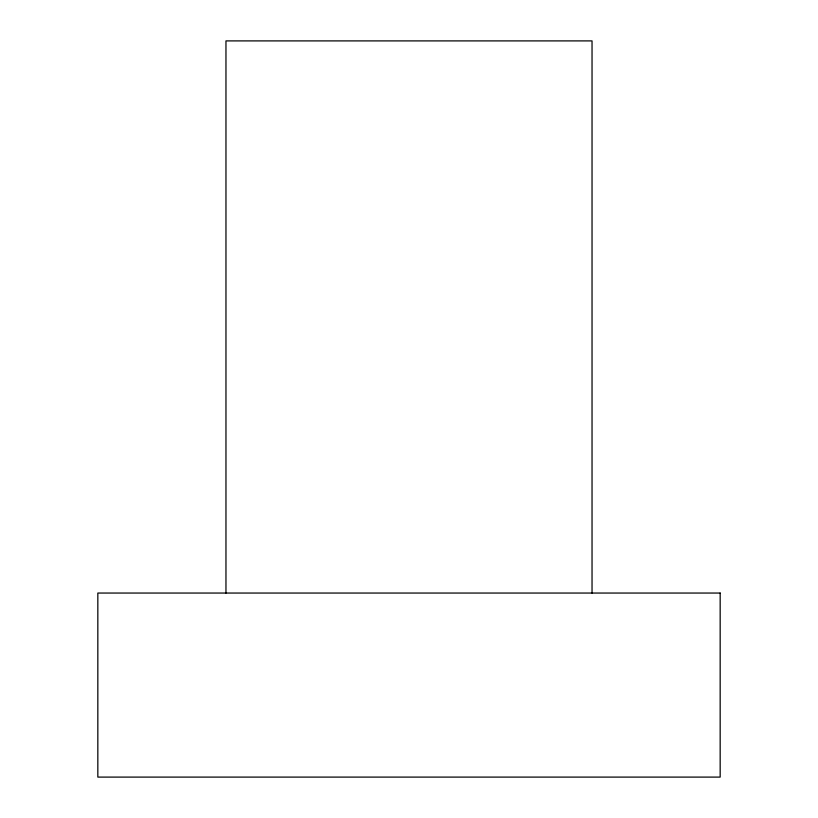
<?xml version="1.0" encoding="UTF-8"?>
<svg xmlns="http://www.w3.org/2000/svg" width="818" height="818" viewBox="0 0 818 818"><rect width="100%" height="100%" fill="white"/><g stroke="black" fill="none" stroke-linecap="round" stroke-linejoin="round"><path stroke-width="1.23" d="M592.038 593.05L592.038 40.9L225.962 40.9L225.962 593.05M720.167 593.05L97.833 593.05L97.833 777.1L720.167 777.1L720.167 593.05"/></g></svg>
